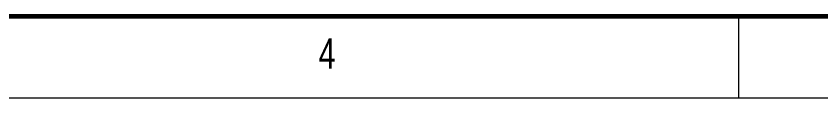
# Model space of a CAD drawing. Header units: millimetres. Extents: x 719 to 1006, y 1264 to 1464.
# Drawn here: x 868.45 to 917.97, y 1263.72 to 1268.72 of the extents above; entities that cross this region are included whole.
import ezdxf
from ezdxf.lldxf.tags import DXFTag

# ---------------------------------------------------------------- set-up
doc = ezdxf.new("R2010")
doc.units = ezdxf.units.MM
doc.layers.get('0').update_dxf_attribs({"linetype": 'CONTINUOUS'})
doc.styles.add('SLDTEXTSTYLE0', font='TXT', dxfattribs={"width": 0.75})
tags = doc.linetypes.add('DASHED', pattern=[25.72, 12.86, -12.86]).pattern_tags.tags
tags[6:7] = [DXFTag(74, 4), DXFTag(75, 0), DXFTag(340, '0'), DXFTag(46, 0.0), DXFTag(50, 0.0), DXFTag(44, 0.0), DXFTag(45, 0.0)]
tags[4:5] = [DXFTag(74, 4), DXFTag(75, 0), DXFTag(340, '0'), DXFTag(46, 0.0), DXFTag(50, 0.0), DXFTag(44, 0.0), DXFTag(45, 0.0)]

msp = doc.modelspace()

# ---------------------------------------------------------------- linework, layer by layer
at = {"color": 7, "linetype": 'Continuous', "lineweight": 60}
msp.add_line((724.402, 1268.717), (1001.402, 1268.717), dxfattribs=at)
at = {"color": 7, "linetype": 'Continuous', "lineweight": 0}
msp.add_line((912.902, 1268.717), (912.902, 1263.717), dxfattribs=at)
at = {"color": 18, "linetype": 'DASHED', "lineweight": 5, "ltscale": 1.75}
msp.add_line((719.402, 1263.717), (1006.402, 1263.717), dxfattribs=at)

# ---------------------------------------------------------------- texts
at = {"color": 7, "linetype": 'Continuous', "lineweight": 0, "insert": (887.068, 1267.364), "char_height": 1.852, "attachment_point": 1, "style": 'SLDTEXTSTYLE0'}
msp.add_mtext('4', dxfattribs=at)

doc.saveas('drawing.dxf')
